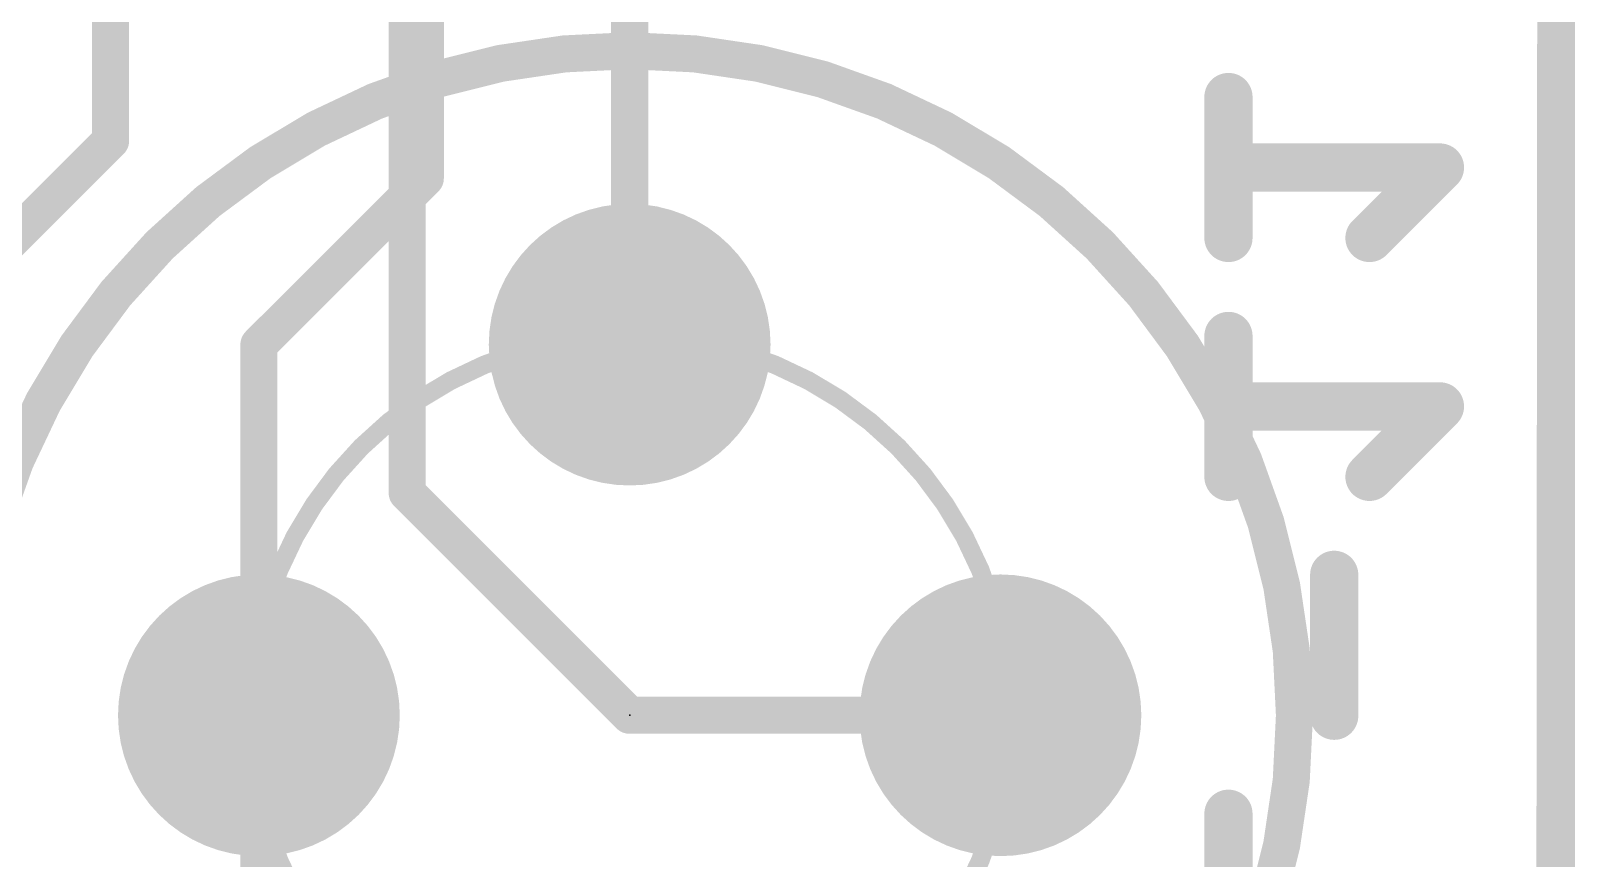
# Model space of a CAD drawing. Extents: x -0.1 to 30.6, y -0.1 to 23.
# Drawn here: x 20.03 to 30.61, y 10.45 to 16.12 of the extents above; entities that cross this region are included whole.
import ezdxf

# ---------------------------------------------------------------- set-up
doc = ezdxf.new("R2010")
doc.units = 0
for name, color, linetype in [('1', 12, 'CONTINUOUS'), ('16', 132, 'CONTINUOUS'), ('17', 110, 'CONTINUOUS'), ('20', 53, 'CONTINUOUS'), ('21', 41, 'CONTINUOUS'), ('23', 53, 'CONTINUOUS'), ('51', 53, 'CONTINUOUS')]:
    doc.layers.add(name, color=color, linetype=linetype)

# ---------------------------------------------------------------- blocks, each defined once
blk = doc.blocks.new('ROUNDP')
at = {"const_width": 0.5}
blk.add_lwpolyline([(0, -0.25, 1), (0, 0.25, 1), (0, -0.25)], format="xyb", dxfattribs=at)

msp = doc.modelspace()

# ---------------------------------------------------------------- linework, layer by layer
at = {"layer": '1', "const_width": 0.254}
for points in [[(30.48, 0), (30.48, 22.86)], [(22.73, 17.78), (22.73, 15.11)], [(22.73, 15.11), (21.59, 13.97)], [(21.59, 13.97), (21.59, 11.43)], [(21.59, 11.43), (21.59, 5.08)]]:
    msp.add_lwpolyline(points, dxfattribs=at)
at = {"layer": '1', "const_width": 0.127}
for points in [[(22.7749, 15.0651, 1), (22.6851, 15.1549)], [(22.6665, 15.11, 1), (22.7935, 15.11)], [(21.6535, 13.97, 1), (21.5265, 13.97)], [(21.5451, 14.0149, 1), (21.6349, 13.9251)], [(21.6535, 11.43, 1), (21.5265, 11.43)], [(21.5265, 11.43, 1), (21.6535, 11.43)]]:
    msp.add_lwpolyline(points, format="xyb", dxfattribs=at)
at = {"layer": '16'}
for points, const_width in [([(30.48, 0), (30.48, 22.86)], 0.254), ([(22.606, 17.399), (22.606, 12.954)], 0.254), ([(24.13, 16.764), (24.13, 13.97)], 0.254), ([(20.574, 15.367), (20.574, 16.637)], 0.254), ([(28.2321, 14.7009), (28.2321, 15.6669)], 0.3302), ([(19.431, 14.224), (20.574, 15.367)], 0.254), ([(29.6811, 15.1839), (28.2321, 15.1839)], 0.3302), ([(29.1981, 14.7009), (29.6811, 15.1839)], 0.3302), ([(28.2321, 13.0637), (28.2321, 14.0297)], 0.3302), ([(29.6811, 13.5467), (28.2321, 13.5467)], 0.3302), ([(29.1981, 13.0637), (29.6811, 13.5467)], 0.3302), ([(22.606, 12.954), (24.13, 11.43)], 0.254), ([(28.9566, 11.4266), (28.9566, 12.3926)], 0.3302), ([(24.13, 11.43), (26.67, 11.43)], 0.254), ([(28.2321, 9.7894), (28.2321, 10.7554)], 0.3302)]:
    msp.add_lwpolyline(points, dxfattribs=dict(at, const_width=const_width))
for points, const_width in [([(28.3147, 15.6669, 1), (28.1496, 15.6669)], 0.1651), ([(20.6189, 15.3221, 1), (20.5291, 15.4119)], 0.127), ([(20.5105, 15.367, 1), (20.6375, 15.367)], 0.127), ([(28.2321, 15.2664, 1), (28.2321, 15.1013)], 0.1651), ([(29.7395, 15.1255, 1), (29.6228, 15.2423)], 0.1651), ([(29.6811, 15.1013, 1), (29.6811, 15.2664)], 0.1651), ([(29.1398, 14.7593, 1), (29.2565, 14.6425)], 0.1651), ([(28.1496, 14.7009, 1), (28.3147, 14.7009)], 0.1651), ([(28.3147, 14.0297, 1), (28.1496, 14.0297)], 0.1651), ([(24.0665, 13.97, 1), (24.1935, 13.97)], 0.127), ([(28.2321, 13.6293, 1), (28.2321, 13.4642)], 0.1651), ([(29.7395, 13.4884, 1), (29.6228, 13.6051)], 0.1651), ([(29.6811, 13.4642, 1), (29.6811, 13.6293)], 0.1651), ([(28.1496, 13.0637, 1), (28.3147, 13.0637)], 0.1651), ([(29.1398, 13.1221, 1), (29.2565, 13.0054)], 0.1651), ([(22.6509, 12.9989, 1), (22.5611, 12.9091)], 0.127), ([(22.5425, 12.954, 1), (22.6695, 12.954)], 0.127), ([(29.0392, 12.3926, 1), (28.8741, 12.3926)], 0.1651), ([(24.13, 11.4935, 1), (24.13, 11.3665)], 0.127), ([(24.0851, 11.3851, 1), (24.1749, 11.4749)], 0.127), ([(26.67, 11.3665, 1), (26.67, 11.4935)], 0.127), ([(28.8741, 11.4266, 1), (29.0392, 11.4266)], 0.1651), ([(28.3147, 10.7554, 1), (28.1496, 10.7554)], 0.1651)]:
    msp.add_lwpolyline(points, format="xyb", dxfattribs=dict(at, const_width=const_width))
at = {"layer": '20', "const_width": 0.254}
msp.add_lwpolyline([(30.46, 0), (30.48, 22.86)], dxfattribs=at)
at = {"layer": '21', "const_width": 0.254}
msp.add_lwpolyline([(24.13, 6.8757, 1), (24.13, 15.9843, 1), (24.13, 6.8757)], format="xyb", dxfattribs=at)
at = {"layer": '23'}
msp.add_point((24.13, 11.43), dxfattribs=at)
at = {"layer": '51', "const_width": 0.127}
for points in [[(24.13, 6.88, 1), (24.13, 15.98, 1), (24.13, 6.88)], [(24.13, 8.83, 1), (24.13, 14.03, 1), (24.13, 8.83)]]:
    msp.add_lwpolyline(points, format="xyb", dxfattribs=at)

# ---------------------------------------------------------------- block references
at = {"layer": '17', "xscale": 1.9304, "yscale": 1.9304}
for p in [(24.13, 13.97), (24.13, 13.97), (21.59, 11.43), (21.59, 11.43), (26.67, 11.43), (26.67, 11.43)]:
    msp.add_blockref('ROUNDP', p, dxfattribs=at)

doc.saveas('drawing.dxf')
